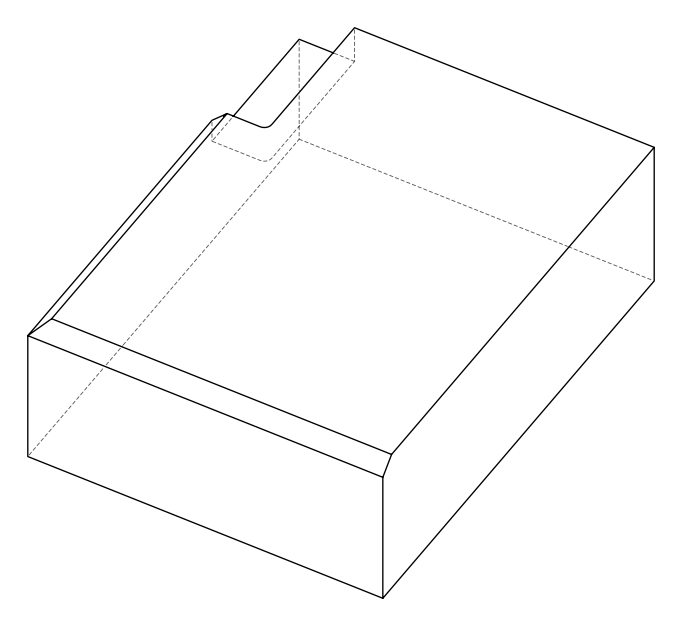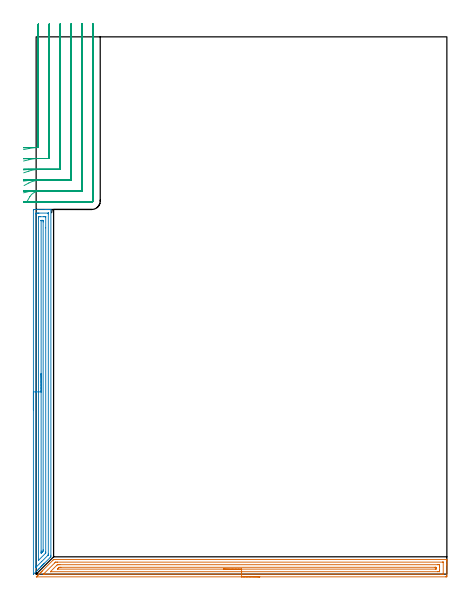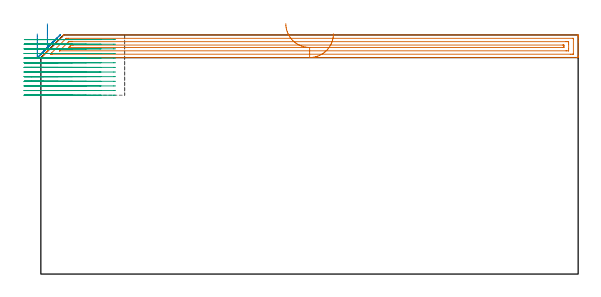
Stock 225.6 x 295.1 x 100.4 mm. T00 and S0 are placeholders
(PLAN: 3 operations, 1 tool changes, 32.2 min)
(1 AREA_MILL | FG_CHAMFER_SURFACE | UGT0205_001 | 7.26 min | 10182 mm3)
(2 AREA_MILL_1 | FG_CHAMFER_SURFACE_1 | UGT0205_001 | 6.46 min | 9201 mm3)
(3 MILL_CORNER_NOTCH_RECTANGULAR | CORNER_NOTCH_RECTANGULAR | NXT0201_009 | Follow Part, ap 2, ae 75% | 18.47 min | 84058 mm3)
(TOOL UGT0205_001 | Chamfer Mill 20 x 3 x 45 deg. | D20 FL50 Z2)
(TOOL NXT0201_009 | ENDMILL 8mm [2P460-0800-NA 1630] | D8 FL26 Z6)
(OP 1 AREA_MILL)
G17 G21 G94 G90
T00 M6
G54
G17 G0 G90 X122.85 Y-1.5 S1061 M3
G43 Z110.4 H0
Z100.9
G94 G1 X122.812 Z100.028 F250.
X122.698 Z99.164
X122.509 Z98.312
X122.247 Z97.48
X121.913 Z96.674
X121.51 Z95.9
X121.042 Z95.164
X120.51 Z94.472
X119.921 Z93.829
X119.278 Z93.24
X118.586 Z92.709
X117.85 Z92.24
X117.076 Z91.837
X116.27 Z91.503
X115.438 Z91.241
X114.587 Z91.052
X113.722 Z90.938
X112.85 Z90.9
X0.584
X0.273 Y-1.498 Z90.902
X0.123 Y-1.494 Z90.905
X0.108 Y-1.492 Z90.906
X1.054 Y-0.545 Z91.853
X1.166 Y-0.432 Z91.965
X1.346 Y-0.253 Z92.145
X1.613 Y0.014 Z92.412
X1.782 Y0.185 Z92.579
X1.948 Y0.349 Z92.747
X2.06 Y0.461 Z92.859
X2.22 Y0.623 Z93.018
X2.377 Y0.778 Z93.176
X2.507 Y0.908 Z93.306
X2.658 Y1.061 Z93.456
X2.806 Y1.208 Z93.605
X2.953 Y1.355 Z93.752
X3.096 Y1.499 Z93.894
X3.236 Y1.637 Z94.035
X3.4 Y1.801 Z94.199
X3.534 Y1.936 Z94.332
X3.665 Y2.066 Z94.464
X9.331 Y7.731 Z100.131
X9.572 Y7.971 Z100.368
X9.605 Y7.995 Z100.391
X9.654 Y8. Z100.4
X225.427
X225.59 Y7.998 Z100.388
X225.597 Y7.859 Z100.251
X225.6 Y7.712 Z100.112
Y7.431 Z99.83
Y6.753 Z99.148
Y5.538 Z97.935
Y5.001 Z97.396
Y-0.86 Z91.537
X225.596 Y-1.129 Z91.269
X225.59 Y-1.493 Z90.905
X225.355 Y-1.496 Z90.902
X224.98 Y-1.5 Z90.9
X112.85
Y-0.086 Z92.314
X4.737 Y-0.085 Z92.315
X4.294 Y-0.083 Z92.317
X4.117 Y-0.08 Z92.32
X3.987 Y-0.074 Z92.326
X4.046 Y-0.01 Z92.39
X4.121 Y0.069 Z92.469
X4.294 Y0.244 Z92.644
X4.485 Y0.435 Z92.835
X10.235 Y6.184 Z98.584
X10.548 Y6.493 Z98.893
X10.639 Y6.577 Z98.977
X10.725 Y6.58 Z98.98
X11.441 Y6.585 Z98.985
X11.612
X223.193
X223.366 Y6.584 Z98.984
X223.546 Y6.58 Z98.98
X223.584 Y6.579 Z98.979
X223.59 Y6.556 Z98.956
X223.594 Y6.525 Z98.925
X223.599 Y6.355 Z98.755
X223.6 Y0.225 Z92.625
X223.598 Y0.092 Z92.492
X223.594 Y-0.015 Z92.385
X223.59 Y-0.079 Z92.321
X223.554 Y-0.08 Z92.32
X223.193 Y-0.084 Z92.316
X223.022 Y-0.085 Z92.315
X222.3 Y-0.086 Z92.314
X112.85
Y1.329 Z93.729
X8.04
X7.892 Y1.331 Z93.731
X7.868 Y1.332 Z93.732
X7.851 Y1.335 Z93.735
X7.858 Y1.349 Z93.749
X7.868 Y1.366 Z93.766
X7.933 Y1.434 Z93.834
X7.998 Y1.499 Z93.899
X11.502 Y5.001 Z97.401
X11.67 Y5.159 Z97.559
X11.988 Y5.167 Z97.567
X12.163 Y5.17 Z97.57
X12.335 Y5.171 Z97.571
X13.055
X220.513
X221.235 Y5.17 Z97.57
X221.407 Y5.168 Z97.568
X221.571 Y5.165 Z97.565
X221.59 Y5.001 Z97.401
X221.596 Y4.815 Z97.215
X221.6 Y4.126 Z96.526
Y3.936 Z96.336
Y2.185 Z94.585
X221.599 Y1.499 Z93.899
X221.597 Y1.404 Z93.804
X221.594 Y1.357 Z93.757
X221.591 Y1.338 Z93.738
X221.574 Y1.335 Z93.735
X221.407 Y1.332 Z93.732
X220.686 Y1.329 Z93.729
X220.513
X112.85
Y2.743 Z95.143
X11.958
X11.823 Y2.745 Z95.145
X11.754 Y2.747 Z95.147
X11.719 Y2.749 Z95.149
X11.725 Y2.765 Z95.165
X11.763 Y2.808 Z95.208
X11.825 Y2.874 Z95.274
X12.199 Y3.25 Z95.65
X12.266 Y3.317 Z95.717
X12.335 Y3.385 Z95.785
X12.717 Y3.751 Z96.151
X13.228 Y3.755 Z96.155
X13.605 Y3.756 Z96.156
X219.102 Y3.757 Z96.157
X219.458 Y3.756 Z96.156
X219.517 Y3.754 Z96.154
X219.579 Y3.75 Z96.15
X219.59 Y3.747 Z96.147
X219.594 Y3.725 Z96.125
X219.597 Y3.675 Z96.075
X219.6 Y3.269 Z95.669
Y3.25 Z95.65
X219.595 Y2.822 Z95.222
X219.592 Y2.769 Z95.169
X219.588 Y2.75 Z95.15
X219.553 Y2.748 Z95.148
X219.416 Y2.745 Z95.145
X219.243 Y2.743 Z95.143
X112.85
X111.978 Z95.181
X111.114 Z95.295
X110.262 Z95.484
X109.43 Z95.746
X108.624 Z96.08
X107.85 Z96.483
X107.114 Z96.951
X106.422 Z97.482
X105.779 Z98.072
X105.19 Z98.715
X104.658 Z99.407
X104.19 Z100.143
X103.787 Z100.917
X103.453 Z101.723
X103.191 Z102.555
X103.002 Z103.406
X102.888 Z104.271
X102.85 Z105.143
G0 Z110.4
M5
M2
(OP 2 AREA_MILL_1)
G17 G21 G94 G90
T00 M6
G54
G17 G0 G90 X-1.5 Y90.103 S1061 M3
G43 Z110.4 H0
Z100.8
G94 G1 Y90.141 Z99.929 F250.
Y90.255 Z99.064
Y90.444 Z98.212
Y90.706 Z97.38
Y91.04 Z96.574
Y91.443 Z95.8
Y91.912 Z95.065
Y92.443 Z94.372
Y93.032 Z93.729
Y93.675 Z93.14
Y94.367 Z92.609
Y95.103 Z92.14
Y95.877 Z91.737
Y96.683 Z91.403
Y97.515 Z91.141
Y98.367 Z90.952
Y99.232 Z90.838
Y100.103 Z90.8
X-1.499 Y199.685 Z90.801
X-1.496 Y200.097 Z90.802
X-1.492 Y200.29 Z90.805
X-1.092 Y200.3 Z91.206
X5.057 Z97.351
X5.604 Z97.901
X5.935 Z98.231
X6.483 Z98.779
X6.813 Z99.108
X7.475 Z99.774
X7.793 Z100.092
X7.948 Y200.298 Z100.241
X8.098 Y200.29 Z100.388
X8.1 Y200.132 Z100.4
Y10.345
X8.093 Y9.499 Z100.393
X8.051 Y9.452 Z100.35
X7.692 Y9.091 Z99.99
X4.618 Y6.016 Z96.914
X4.481 Y5.88 Z96.778
X4.318 Y5.717 Z96.616
X4.178 Y5.577 Z96.474
X4.034 Y5.433 Z96.332
X3.886 Y5.285 Z96.184
X3.739 Y5.137 Z96.035
X3.587 Y4.987 Z95.885
X3.454 Y4.854 Z95.752
X3.3 Y4.698 Z95.595
X3.141 Y4.54 Z95.438
X3.022 Y4.422 Z95.32
X2.861 Y4.259 Z95.156
X2.694 Y4.094 Z94.992
X2.422 Y3.821 Z94.72
X2.248 Y3.647 Z94.544
X1.683 Y3.084 Z93.983
X1.355 Y2.754 Z93.651
X0.742 Y2.143 Z93.042
X0.014 Y1.414 Z92.313
X-1.33 Y0.071 Z90.969
X-1.49 Y-0.075 Z90.806
X-1.498 Y0.041 Z90.801
X-1.499 Y0.074 Z90.8
X-1.5 Y100.103
X-0.085 Z92.215
Y197.768
X-0.084 Y197.899 Z92.216
X-0.079 Y198.271 Z92.221
X0.28 Y198.291 Z92.58
X0.665 Y198.297 Z92.965
X1.149 Y198.3 Z93.449
X1.543 Z93.843
X6.609 Y198.299 Z98.909
X6.64 Y198.298 Z98.94
X6.672 Y198.294 Z98.972
X6.679 Y198.29 Z98.979
X6.682 Y198.284 Z98.982
X6.684 Y198.257 Z98.984
X6.686 Y198.029 Z98.986
Y197.899
Y11.239
X6.684 Y10.857 Z98.984
X6.682 Y10.666 Z98.982
X6.679 Y10.572 Z98.979
X6.673 Y10.535 Z98.973
X6.651 Y10.51 Z98.951
X6.494 Y10.345 Z98.794
X3.007 Y6.857 Z95.307
X0.243 Y4.094 Z92.543
X0.097 Y3.949 Z92.397
X0.01 Y3.866 Z92.31
X-0.071 Y3.791 Z92.229
X-0.078 Y3.789 Z92.222
X-0.081 Y3.84 Z92.219
X-0.084 Y3.962 Z92.216
X-0.085 Y4.094 Z92.215
Y4.595
Y100.103
X1.329 Z93.629
Y195.438
X1.33 Y196.113 Z93.63
X1.332 Y196.222 Z93.632
X1.335 Y196.274 Z93.635
X1.338 Y196.29 Z93.638
X1.364 Y196.295 Z93.664
X1.543 Y196.298 Z93.843
X2.238 Y196.3 Z94.538
X3.994 Z96.294
X4.873 Z97.173
X5.057 Y196.297 Z97.357
X5.24 Y196.292 Z97.54
X5.261 Y196.29 Z97.561
X5.265 Y196.279 Z97.565
X5.268 Y196.243 Z97.568
X5.271 Y196.186 Z97.571
Y190.173
Y12.132
X5.269 Y11.916 Z97.569
X5.264 Y11.696 Z97.564
X5.259 Y11.57 Z97.559
X5.207 Y11.514 Z97.507
X5.057 Y11.357 Z97.357
X1.455 Y7.755 Z93.755
X1.365 Y7.666 Z93.665
X1.349 Y7.656 Z93.649
X1.336 Y7.649 Z93.636
X1.333 Y7.666 Z93.633
X1.331 Y7.691 Z93.631
X1.329 Y7.884 Z93.629
Y100.103
X2.743 Z95.043
Y194.
X2.745 Y194.189 Z95.045
X2.747 Y194.257 Z95.047
X2.749 Y194.288 Z95.049
X2.768 Y194.29 Z95.068
X2.874 Y194.294 Z95.174
X3.3 Y194.3 Z95.6
X3.326 Z95.626
X3.726 Y194.296 Z96.026
X3.825 Y194.293 Z96.125
X3.846 Y194.29 Z96.146
X3.851 Y194.279 Z96.151
X3.853 Y194.244 Z96.153
X3.856 Y194.164 Z96.156
X3.857 Y193.76 Z96.157
Y193.433
Y13.352
X3.854 Y13.025 Z96.154
X3.85 Y12.742 Z96.15
X3.847 Y12.608 Z96.147
X3.341 Y12.09 Z95.641
X3.3 Y12.049 Z95.6
X2.894 Y11.651 Z95.194
X2.829 Y11.59 Z95.129
X2.75 Y11.531 Z95.05
X2.747 Y11.631 Z95.047
X2.745 Y11.803 Z95.045
X2.744 Y12.132 Z95.044
X2.743 Y12.698 Z95.043
Y100.103
Y100.975 Z95.081
Y101.84 Z95.195
Y102.691 Z95.384
Y103.523 Z95.646
Y104.329 Z95.98
Y105.103 Z96.383
Y105.839 Z96.851
Y106.531 Z97.382
Y107.174 Z97.972
Y107.764 Z98.615
Y108.295 Z99.307
Y108.764 Z100.043
Y109.166 Z100.817
Y109.5 Z101.623
Y109.763 Z102.455
Y109.951 Z103.306
Y110.065 Z104.171
Y110.103 Z105.043
G0 Z110.4
M5
M2
(OP 3 MILL_CORNER_NOTCH_RECTANGULAR)
G17 G21 G94 G90
T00 M6
G54
G17 G0 G90 X-6.945 Y233.174 S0 M3
G43 Z110.4 H1
Z98.454
G94 G1 X-4. Y233.747 F250.
G2 X0.816 Y234.286 R30. F500.
G3 X1.2 Y234.682 R0.4
G1 Y299.1
Y302.1 F250.
G0 Z110.4
X-6.913 Y226.889
Z98.454
G1 X-4. Y227.605
G2 X1.733 Y228.3 R24. F500.
G1 X6.803
G3 X7.2 Y228.697 R0.4
G1 Y299.1
Y302.1 F250.
G0 Z110.4
X-6.844 Y220.407
Z98.454
G1 X-4. Y221.363
G2 X1.733 Y222.3 R18. F500.
G1 X12.803
G3 X13.2 Y222.697 R0.4
G1 Y299.1
Y302.1 F250.
G0 Z110.4
X-6.636 Y213.409
Z98.454
G1 X-4. Y214.842
G2 X1.733 Y216.3 R12. F500.
G1 X18.803
G3 X19.2 Y216.697 R0.4
G1 Y299.1
Y302.1 F250.
G0 Z110.4
X-4.963 Y204.712
Z98.454
G1 X-3.459 Y207.308
G2 X1.733 Y210.3 R6. F500.
G1 X24.803
G3 X25.2 Y210.697 R0.4
G1 Y299.1
Y302.1 F250.
G0 Z110.4
X-1.267 Y204.3
Z98.454
G1 X1.733
X30.6 F500.
G3 X31.2 Y204.9 R0.6
G1 Y299.1
Y302.1 F250.
G0 Z110.4
X-6.997 Y234.125
Z96.508
G1 X-4. Y234.267
G2 X-2.586 Y234.3 R30. F500.
G1 X0.803
G3 X1.2 Y234.697 R0.4
G1 Y299.1
Y302.1 F250.
G0 Z110.4
X-6.995 Y228.082
Z96.508
G1 X-4. Y228.258
G2 X-2.586 Y228.3 R24. F500.
G1 X6.803
G3 X7.2 Y228.697 R0.4
G1 Y299.1
Y302.1 F250.
G0 Z110.4
X-6.991 Y222.009
Z96.508
G1 X-4. Y222.244
G2 X-2.586 Y222.3 R18. F500.
G1 X12.803
G3 X13.2 Y222.697 R0.4
G1 Y299.1
Y302.1 F250.
G0 Z110.4
X-6.979 Y215.863
Z96.508
G1 X-4. Y216.216
G2 X-2.586 Y216.3 R12. F500.
G1 X18.803
G3 X19.2 Y216.697 R0.4
G1 Y299.1
Y302.1 F250.
G0 Z110.4
X-6.915 Y209.424
Z96.508
G1 X-4. Y210.131
G2 X-2.586 Y210.3 R6. F500.
G1 X24.803
G3 X25.2 Y210.697 R0.4
G1 Y299.1
Y302.1 F250.
G0 Z110.4
X-5.586 Y204.3
Z96.508
G1 X-2.586
X30.6 F500.
G3 X31.2 Y204.9 R0.6
G1 Y299.1
Y302.1 F250.
G0 Z110.4
X-7. Y234.285
Z94.561
G1 X-4. Y234.3
X-3.857 F500.
X0.803
G3 X1.2 Y234.697 R0.4
G1 Y299.1
Y302.1 F250.
G0 Z110.4
X-7. Y228.282
Z94.561
G1 X-4. Y228.3
X-3.857 F500.
X6.803
G3 X7.2 Y228.697 R0.4
G1 Y299.1
Y302.1 F250.
G0 Z110.4
X-7. Y222.276
Z94.561
G1 X-4. Y222.299
X-3.857 Y222.3 F500.
X12.803
G3 X13.2 Y222.697 R0.4
G1 Y299.1
Y302.1 F250.
G0 Z110.4
X-7. Y216.263
Z94.561
G1 X-4. Y216.299
X-3.857 Y216.3 F500.
X18.803
G3 X19.2 Y216.697 R0.4
G1 Y299.1
Y302.1 F250.
G0 Z110.4
X-6.999 Y210.227
Z94.561
G1 X-4. Y210.298
X-3.857 Y210.3 F500.
X24.803
G3 X25.2 Y210.697 R0.4
G1 Y299.1
Y302.1 F250.
G0 Z110.4
X-6.857 Y204.3
Z94.561
G1 X-3.857
X30.6 F500.
G3 X31.2 Y204.9 R0.6
G1 Y299.1
Y302.1 F250.
G0 Z110.4
X-7. Y234.3
Z92.615
G1 X-4.
X0.803 F500.
G3 X1.2 Y234.697 R0.4
G1 Y299.1
Y302.1 F250.
G0 Z110.4
X-7. Y228.3
Z92.615
G1 X-4.
X6.803 F500.
G3 X7.2 Y228.697 R0.4
G1 Y299.1
Y302.1 F250.
G0 Z110.4
X-7. Y222.3
Z92.615
G1 X-4.
X12.803 F500.
G3 X13.2 Y222.697 R0.4
G1 Y299.1
Y302.1 F250.
G0 Z110.4
X-7. Y216.3
Z92.615
G1 X-4.
X18.803 F500.
G3 X19.2 Y216.697 R0.4
G1 Y299.1
Y302.1 F250.
G0 Z110.4
X-7. Y210.3
Z92.615
G1 X-4.
X24.803 F500.
G3 X25.2 Y210.697 R0.4
G1 Y299.1
Y302.1 F250.
G0 Z110.4
X-7. Y204.3
Z92.615
G1 X-4.
X30.6 F500.
G3 X31.2 Y204.9 R0.6
G1 Y299.1
Y302.1 F250.
G0 Z110.4
X-7. Y234.3
Z90.669
G1 X-4.
X0.803 F500.
G3 X1.2 Y234.697 R0.4
G1 Y299.1
Y302.1 F250.
G0 Z110.4
X-7. Y228.3
Z90.669
G1 X-4.
X6.803 F500.
G3 X7.2 Y228.697 R0.4
G1 Y299.1
Y302.1 F250.
G0 Z110.4
X-7. Y222.3
Z90.669
G1 X-4.
X12.803 F500.
G3 X13.2 Y222.697 R0.4
G1 Y299.1
Y302.1 F250.
G0 Z110.4
X-7. Y216.3
Z90.669
G1 X-4.
X18.803 F500.
G3 X19.2 Y216.697 R0.4
G1 Y299.1
Y302.1 F250.
G0 Z110.4
X-7. Y210.3
Z90.669
G1 X-4.
X24.803 F500.
G3 X25.2 Y210.697 R0.4
G1 Y299.1
Y302.1 F250.
G0 Z110.4
X-7. Y204.3
Z90.669
G1 X-4.
X30.6 F500.
G3 X31.2 Y204.9 R0.6
G1 Y299.1
Y302.1 F250.
G0 Z110.4
X-7. Y234.3
Z88.723
G1 X-4.
X0.803 F500.
G3 X1.2 Y234.697 R0.4
G1 Y299.1
Y302.1 F250.
G0 Z110.4
X-7. Y228.3
Z88.723
G1 X-4.
X6.803 F500.
G3 X7.2 Y228.697 R0.4
G1 Y299.1
Y302.1 F250.
G0 Z110.4
X-7. Y222.3
Z88.723
G1 X-4.
X12.803 F500.
G3 X13.2 Y222.697 R0.4
G1 Y299.1
Y302.1 F250.
G0 Z110.4
X-7. Y216.3
Z88.723
G1 X-4.
X18.803 F500.
G3 X19.2 Y216.697 R0.4
G1 Y299.1
Y302.1 F250.
G0 Z110.4
X-7. Y210.3
Z88.723
G1 X-4.
X24.803 F500.
G3 X25.2 Y210.697 R0.4
G1 Y299.1
Y302.1 F250.
G0 Z110.4
X-7. Y204.3
Z88.723
G1 X-4.
X30.6 F500.
G3 X31.2 Y204.9 R0.6
G1 Y299.1
Y302.1 F250.
G0 Z110.4
X-7. Y234.3
Z86.777
G1 X-4.
X0.803 F500.
G3 X1.2 Y234.697 R0.4
G1 Y299.1
Y302.1 F250.
G0 Z110.4
X-7. Y228.3
Z86.777
G1 X-4.
X6.803 F500.
G3 X7.2 Y228.697 R0.4
G1 Y299.1
Y302.1 F250.
G0 Z110.4
X-7. Y222.3
Z86.777
G1 X-4.
X12.803 F500.
G3 X13.2 Y222.697 R0.4
G1 Y299.1
Y302.1 F250.
G0 Z110.4
X-7. Y216.3
Z86.777
G1 X-4.
X18.803 F500.
G3 X19.2 Y216.697 R0.4
G1 Y299.1
Y302.1 F250.
G0 Z110.4
X-7. Y210.3
Z86.777
G1 X-4.
X24.803 F500.
G3 X25.2 Y210.697 R0.4
G1 Y299.1
Y302.1 F250.
G0 Z110.4
X-7. Y204.3
Z86.777
G1 X-4.
X30.6 F500.
G3 X31.2 Y204.9 R0.6
G1 Y299.1
Y302.1 F250.
G0 Z110.4
X-7. Y234.3
Z84.831
G1 X-4.
X0.803 F500.
G3 X1.2 Y234.697 R0.4
G1 Y299.1
Y302.1 F250.
G0 Z110.4
X-7. Y228.3
Z84.831
G1 X-4.
X6.803 F500.
G3 X7.2 Y228.697 R0.4
G1 Y299.1
Y302.1 F250.
G0 Z110.4
X-7. Y222.3
Z84.831
G1 X-4.
X12.803 F500.
G3 X13.2 Y222.697 R0.4
G1 Y299.1
Y302.1 F250.
G0 Z110.4
X-7. Y216.3
Z84.831
G1 X-4.
X18.803 F500.
G3 X19.2 Y216.697 R0.4
G1 Y299.1
Y302.1 F250.
G0 Z110.4
X-7. Y210.3
Z84.831
G1 X-4.
X24.803 F500.
G3 X25.2 Y210.697 R0.4
G1 Y299.1
Y302.1 F250.
G0 Z110.4
X-7. Y204.3
Z84.831
G1 X-4.
X30.6 F500.
G3 X31.2 Y204.9 R0.6
G1 Y299.1
Y302.1 F250.
G0 Z110.4
X-7. Y234.3
Z82.885
G1 X-4.
X0.803 F500.
G3 X1.2 Y234.697 R0.4
G1 Y299.1
Y302.1 F250.
G0 Z110.4
X-7. Y228.3
Z82.885
G1 X-4.
X6.803 F500.
G3 X7.2 Y228.697 R0.4
G1 Y299.1
Y302.1 F250.
G0 Z110.4
X-7. Y222.3
Z82.885
G1 X-4.
X12.803 F500.
G3 X13.2 Y222.697 R0.4
G1 Y299.1
Y302.1 F250.
G0 Z110.4
X-7. Y216.3
Z82.885
G1 X-4.
X18.803 F500.
G3 X19.2 Y216.697 R0.4
G1 Y299.1
Y302.1 F250.
G0 Z110.4
X-7. Y210.3
Z82.885
G1 X-4.
X24.803 F500.
G3 X25.2 Y210.697 R0.4
G1 Y299.1
Y302.1 F250.
G0 Z110.4
X-7. Y204.3
Z82.885
G1 X-4.
X30.6 F500.
G3 X31.2 Y204.9 R0.6
G1 Y299.1
Y302.1 F250.
G0 Z110.4
X-7. Y234.3
Z80.938
G1 X-4.
X0.803 F500.
G3 X1.2 Y234.697 R0.4
G1 Y299.1
Y302.1 F250.
G0 Z110.4
X-7. Y228.3
Z80.938
G1 X-4.
X6.803 F500.
G3 X7.2 Y228.697 R0.4
G1 Y299.1
Y302.1 F250.
G0 Z110.4
X-7. Y222.3
Z80.938
G1 X-4.
X12.803 F500.
G3 X13.2 Y222.697 R0.4
G1 Y299.1
Y302.1 F250.
G0 Z110.4
X-7. Y216.3
Z80.938
G1 X-4.
X18.803 F500.
G3 X19.2 Y216.697 R0.4
G1 Y299.1
Y302.1 F250.
G0 Z110.4
X-7. Y210.3
Z80.938
G1 X-4.
X24.803 F500.
G3 X25.2 Y210.697 R0.4
G1 Y299.1
Y302.1 F250.
G0 Z110.4
X-7. Y204.3
Z80.938
G1 X-4.
X30.6 F500.
G3 X31.2 Y204.9 R0.6
G1 Y299.1
Y302.1 F250.
G0 Z110.4
X-7. Y234.3
Z78.992
G1 X-4.
X0.803 F500.
G3 X1.2 Y234.697 R0.4
G1 Y299.1
Y302.1 F250.
G0 Z110.4
X-7. Y228.3
Z78.992
G1 X-4.
X6.803 F500.
G3 X7.2 Y228.697 R0.4
G1 Y299.1
Y302.1 F250.
G0 Z110.4
X-7. Y222.3
Z78.992
G1 X-4.
X12.803 F500.
G3 X13.2 Y222.697 R0.4
G1 Y299.1
Y302.1 F250.
G0 Z110.4
X-7. Y216.3
Z78.992
G1 X-4.
X18.803 F500.
G3 X19.2 Y216.697 R0.4
G1 Y299.1
Y302.1 F250.
G0 Z110.4
X-7. Y210.3
Z78.992
G1 X-4.
X24.803 F500.
G3 X25.2 Y210.697 R0.4
G1 Y299.1
Y302.1 F250.
G0 Z110.4
X-7. Y204.3
Z78.992
G1 X-4.
X30.6 F500.
G3 X31.2 Y204.9 R0.6
G1 Y299.1
Y302.1 F250.
G0 Z110.4
X-7. Y234.3
Z77.046
G1 X-4.
X0.803 F500.
G3 X1.2 Y234.697 R0.4
G1 Y299.1
Y302.1 F250.
G0 Z110.4
X-7. Y228.3
Z77.046
G1 X-4.
X6.803 F500.
G3 X7.2 Y228.697 R0.4
G1 Y299.1
Y302.1 F250.
G0 Z110.4
X-7. Y222.3
Z77.046
G1 X-4.
X12.803 F500.
G3 X13.2 Y222.697 R0.4
G1 Y299.1
Y302.1 F250.
G0 Z110.4
X-7. Y216.3
Z77.046
G1 X-4.
X18.803 F500.
G3 X19.2 Y216.697 R0.4
G1 Y299.1
Y302.1 F250.
G0 Z110.4
X-7. Y210.3
Z77.046
G1 X-4.
X24.803 F500.
G3 X25.2 Y210.697 R0.4
G1 Y299.1
Y302.1 F250.
G0 Z110.4
X-7. Y204.3
Z77.046
G1 X-4.
X30.6 F500.
G3 X31.2 Y204.9 R0.6
G1 Y299.1
Y302.1 F250.
G0 Z110.4
X-7. Y234.3
Z75.1
G1 X-4.
X0.803 F500.
G3 X1.2 Y234.697 R0.4
G1 Y299.1
Y302.1 F250.
G0 Z110.4
X-7. Y228.3
Z75.1
G1 X-4.
X6.803 F500.
G3 X7.2 Y228.697 R0.4
G1 Y299.1
Y302.1 F250.
G0 Z110.4
X-7. Y222.3
Z75.1
G1 X-4.
X12.803 F500.
G3 X13.2 Y222.697 R0.4
G1 Y299.1
Y302.1 F250.
G0 Z110.4
X-7. Y216.3
Z75.1
G1 X-4.
X18.803 F500.
G3 X19.2 Y216.697 R0.4
G1 Y299.1
Y302.1 F250.
G0 Z110.4
X-7. Y210.3
Z75.1
G1 X-4.
X24.803 F500.
G3 X25.2 Y210.697 R0.4
G1 Y299.1
Y302.1 F250.
G0 Z110.4
X-7. Y204.3
Z75.1
G1 X-4.
X30.6 F500.
G3 X31.2 Y204.9 R0.6
G1 Y299.1
Y302.1 F250.
G0 Z110.4
M5
M2
